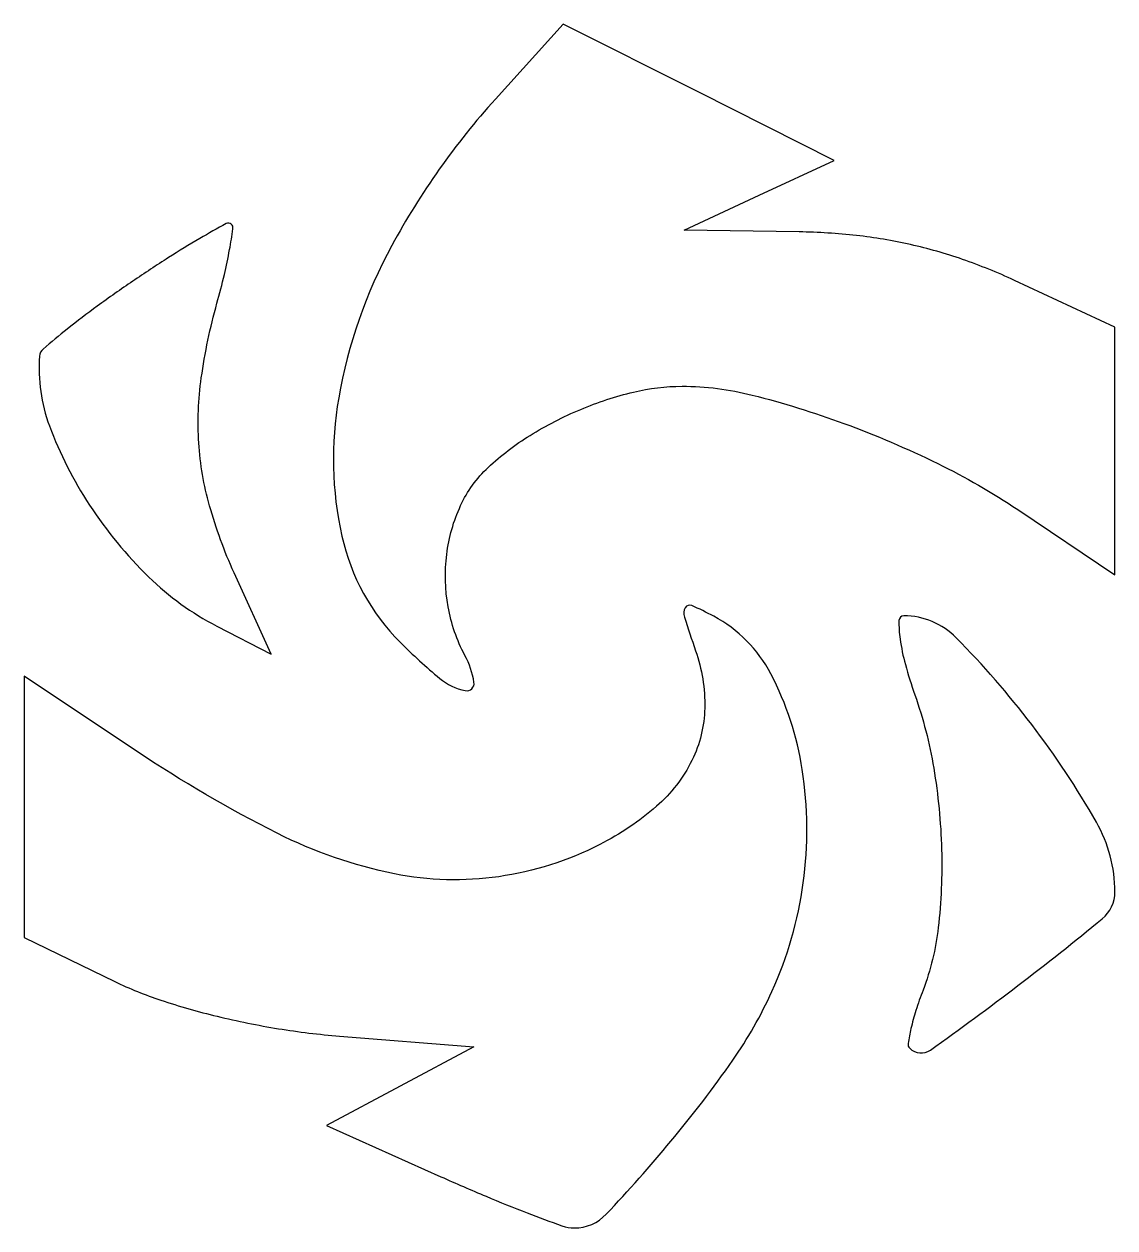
# Model space of a CAD drawing. Extents: x 4 to 61, y 1 to 63.9.
import ezdxf

# ---------------------------------------------------------------- set-up
doc = ezdxf.new("R2010")
doc.units = 0

msp = doc.modelspace()

# ---------------------------------------------------------------- linework, layer by layer
for points in [[(28.631094, 60.013426, 0.059502), (23.214383, 52.35903, 0.08111), (20.438754, 44.388907, 0.098521), (20.605923, 37.170889, 0.14241), (23.660651, 31.612076, 0.022259), (25.718504, 29.729721, 0.125186), (27.05152, 29.090233, 0.522711), (27.508032, 29.528558, 0.083648), (27.035184, 30.934259, -0.079251), (26.156389, 33.473159, -0.074657), (26.085069, 36.214034, -0.077394), (26.812016, 38.766036, -0.096815), (28.25, 40.759074, -0.0497), (30.437022, 42.433546, -0.039461), (33.08374, 43.795467, -0.040147), (35.848085, 44.699602, -0.059032), (38.383598, 45, -0.062315), (42.050719, 44.541188, -0.025848), (46.829952, 43.059546, -0.025493), (51.743784, 40.96299, -0.034535), (55.923178, 38.551697), (61, 35.135248), (61, 41.613629), (61, 48.09201), (55.75, 50.536236, 0.025534), (53.042058, 51.632503, 0.028003), (50.317841, 52.408844, 0.027699), (47.497106, 52.882142, 0.02394), (44.5, 53.071179), (38.5, 53.161895), (42.414354, 54.985608), (46.328708, 56.809322), (39.252136, 60.373026), (32.175565, 63.936731)], [(9.677475, 50.49395, 0.007928), (7.825989, 49.191582, 0.01192), (6.257565, 47.992537, 0.006858), (4.993276, 46.94851, 0.200489), (4.807283, 46.583337, 0.108411), (5.324561, 42.929289, 0.05606), (7.418368, 38.793112, 0.054188), (10.517824, 35.029154, 0.074235), (14.070455, 32.463566), (16.902679, 30.998966), (14.973301, 35.249483, -0.037566), (13.68834, 38.758662, -0.053177), (13.12711, 42.034887, -0.05139), (13.260931, 45.43948, -0.03223), (14.078472, 49.343771, 0.009129), (14.464168, 50.838098, 0.014071), (14.737416, 52.144446, 0.008376), (14.913669, 53.227632, 0.2497), (14.822895, 53.480346, 0.321118), (14.564214, 53.51026, 0.004894), (13.178234, 52.723874, 0.011015), (11.549552, 51.729996, 0.006805)], [(39.088067, 31.177217, -0.089037), (39.56494, 28.180766, -0.110218), (38.896756, 25.442417, -0.099343), (37.046824, 23.043583, -0.0611), (34.080131, 21.04088, -0.082172), (28.800797, 19.362747, -0.085917), (23.346883, 19.513429, -0.067279), (17.231464, 21.631301, -0.030265), (9.878134, 25.922543), (4, 29.847811), (4, 23.013112), (4, 16.178413), (8.734494, 13.886484, 0.032837), (11.146032, 12.908742, 0.020237), (14.090704, 12.064949, 0.019332), (17.290448, 11.416512, 0.020195), (20.484494, 11.028451), (27.5, 10.462347), (23.654639, 8.410533), (19.809278, 6.358718), (25.779685, 3.679359, 0.005845), (28.140103, 2.653047, 0.007972), (30.292558, 1.787062, 0.005542), (32.107512, 1.113253, 0.086313), (32.758683, 1, 0.206696), (34.415904, 1.715656, 0.014995), (37.796508, 5.527549, 0.021792), (41.028723, 9.762233, 0.045561), (43.077519, 13.362995, 0.072798), (44.715902, 19.041253, 0.072443), (44.662231, 24.960733, 0.081819), (43.021244, 29.963221, 0.150918), (40.038522, 32.979384, 0.019428), (38.88454, 33.540448, 0.393386), (38.547496, 33.422779, 0.20024), (38.503767, 32.938596, 0.007562)], [(50.544359, 28.874273, -0.043529), (51.531185, 25.04444, -0.034389), (51.943312, 20.783778, -0.035342), (51.767662, 16.699268, -0.062503), (50.972022, 13.426411, 0.01389), (50.602304, 12.366232, 0.020714), (50.343874, 11.418999, 0.016581), (50.193895, 10.646503, 0.240482), (50.277191, 10.389476, 0.366368), (51.361666, 10.299218, 0.008043), (55.931381, 13.6691, 0.009511), (60.339128, 17.164903, 0.223948), (61, 18.566405, 0.130225), (60.035339, 22.207409, 0.033672), (56.652236, 27.31184, 0.031221), (52.710663, 31.851037, 0.200974), (49.967634, 33, 0.409968), (49.714563, 32.750577, 0.03837), (49.774494, 31.788068, 0.032202), (50.048888, 30.456811, 0.017885)]]:
    msp.add_lwpolyline(points, format="xyb", close=True)

doc.saveas('drawing.dxf')
